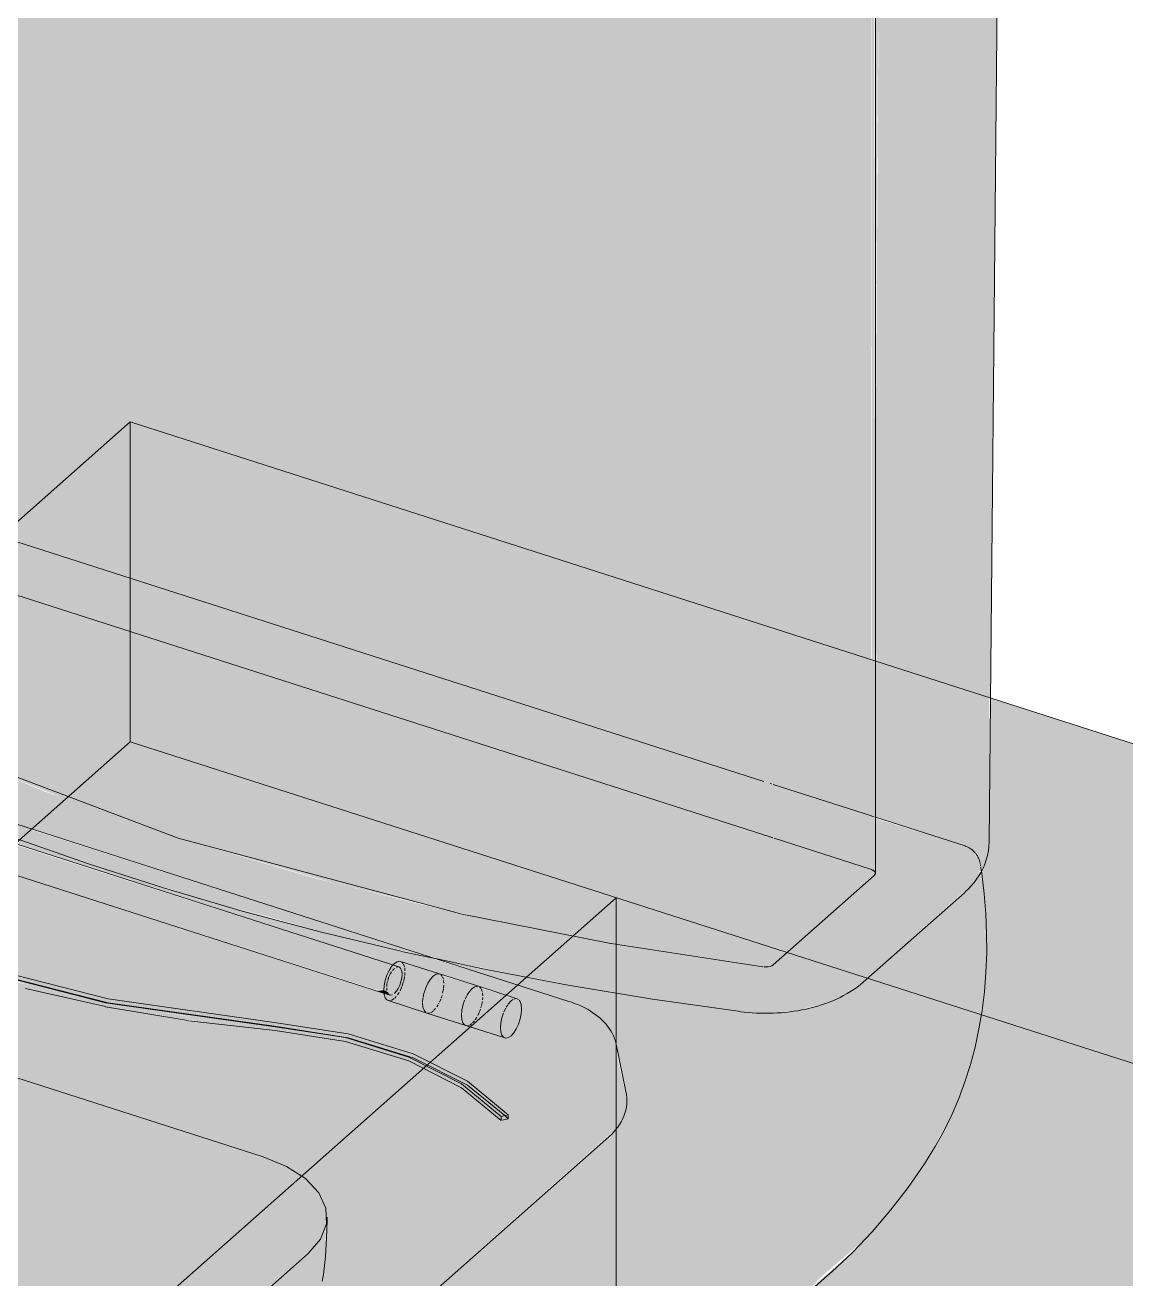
# Model space of a CAD drawing. Header units: metres. Extents: x 1.1 to 88.1, y -3.7 to 23.8.
# Drawn here: x 85.4179 to 85.7089, y 12.0373 to 12.369 of the extents above; entities that cross this region are included whole.
import ezdxf

# ---------------------------------------------------------------- set-up
doc = ezdxf.new("R2010")
doc.units = ezdxf.units.M
doc.layers.add('A-FLOR', color=7, linetype='Continuous', lineweight=9, true_color=0x007f00)
doc.layers.add('A-WALL', color=7, linetype='Continuous', lineweight=9)
doc.layers.add('P-SANR-FIXT', color=7, linetype='Continuous', lineweight=5)

# ---------------------------------------------------------------- blocks, each defined once
blk = doc.blocks.new('UT_Bacia com caixa acoplada - UT_Bacia com caixa acoplada-3248018-3D_DT_02')
at = {"layer": 'P-SANR-FIXT', "true_color": 0xf4f2f0, "transparency": 33554598}
for points in [[(-1.27244, 12.20111), (-1.27244, 12.42067), (-1.41755, 12.46724), (-1.42115, 12.46494), (-1.42506, 12.46343), (-1.43086, 12.46237), (-1.43498, 12.46212), (-1.44033, 12.46258), (-1.44501, 12.46368), (-1.44935, 12.46562), (-1.45255, 12.46821), (-1.45413, 12.47071), (-1.45461, 12.47298), (-1.45461, 12.47913), (-1.55513, 12.51139), (-1.55492, 12.25035), (-1.5542, 12.25022), (-1.50244, 12.23385), (-1.46838, 12.264), (-1.27265, 12.20118)], [(-1.27144, 12.20079), (-1.27172, 12.41998), (-1.27244, 12.42067), (-1.27224, 12.20105), (-1.27146, 12.2008)], [(-1.24106, 12.19104), (-1.24038, 12.264), (-1.23882, 12.41906), (-1.2401, 12.41453), (-1.24373, 12.41008), (-1.24552, 12.19248), (-1.2411, 12.19106)], [(-1.24552, 12.19248), (-1.24373, 12.41008), (-1.27046, 12.38643), (-1.27137, 12.24141), (-1.27116, 12.2007), (-1.24592, 12.1926)], [(-1.27137, 12.27529), (-1.27049, 12.38641), (-1.27137, 12.38562), (-1.27137, 12.2996)]]:
    blk.add_hatch(color=7, dxfattribs=at).paths.add_polyline_path(points)
at = {"layer": 'P-SANR-FIXT'}
for p, q in [((-1.24129, 12.15296), (-1.23874, 12.41957)), ((-1.35239, 12.11074), (-1.60938, 12.19322)), ((-1.27459, 12.11585), (-1.24786, 12.1395)), ((-1.33731, 12.08692), (-1.33994, 12.09945)), ((-1.3685, 12.08074), (-1.3703, 12.08028)), ((-1.46771, 11.96355), (-1.34186, 12.07491)), ((-1.284, 12.03827), (-1.28293, 12.03921)), ((-1.49309, 11.85326), (-1.284, 12.03827))]:
    blk.add_line(p, q, dxfattribs=at)
at = {"layer": 'P-SANR-FIXT', "color": 253, "true_color": 0x9e9d9c}
for p, q in [((-1.27137, 12.14465), (-1.27137, 12.38591)), ((-1.39735, 12.11987), (-1.55155, 12.16936)), ((-1.55394, 12.16191), (-1.39974, 12.11242)), ((-1.24765, 12.15185), (-1.27138, 12.15946)), ((-1.24357, 12.14658), (-1.24363, 12.14697)), ((-1.24341, 12.1455), (-1.24353, 12.14633)), ((-1.27169, 12.14405), (-1.29842, 12.1204)), ((-1.27169, 12.14405), (-1.29842, 12.1204)), ((-1.30109, 12.1199), (-1.34121, 12.12603)), ((-1.30109, 12.1199), (-1.34121, 12.12603)), ((-1.39624, 12.12389), (-1.38829, 12.12219)), ((-1.3882, 12.12217), (-1.38769, 12.12206)), ((-1.38661, 12.11803), (-1.39689, 12.12133)), ((-1.38661, 12.11803), (-1.38676, 12.11806)), ((-1.38676, 12.11806), (-1.38661, 12.11803)), ((-1.37633, 12.11473), (-1.38661, 12.11803)), ((-1.49609, 12.11414), (-1.4749, 12.10936)), ((-1.39073, 12.1129), (-1.39096, 12.11177)), ((-1.39096, 12.11177), (-1.39073, 12.1129)), ((-1.37986, 12.11132), (-1.3795, 12.11209)), ((-1.3795, 12.11209), (-1.37986, 12.11132)), ((-1.36605, 12.11143), (-1.37633, 12.11473)), ((-1.47488, 12.10935), (-1.45303, 12.10566)), ((-1.40021, 12.11097), (-1.38993, 12.10767)), ((-1.39098, 12.11164), (-1.39107, 12.11057)), ((-1.39107, 12.11057), (-1.39098, 12.11164)), ((-1.39107, 12.11036), (-1.39098, 12.10926)), ((-1.39098, 12.10926), (-1.39107, 12.11036)), ((-1.38069, 12.10841), (-1.38046, 12.10953)), ((-1.38046, 12.10953), (-1.38069, 12.10841)), ((-1.38042, 12.1097), (-1.37997, 12.11105)), ((-1.37997, 12.11105), (-1.38042, 12.1097)), ((-1.36911, 12.10899), (-1.36959, 12.108)), ((-1.36858, 12.10986), (-1.36899, 12.10921)), ((-1.36776, 12.11081), (-1.36844, 12.11005)), ((-1.36721, 12.11122), (-1.36771, 12.11085)), ((-1.36528, 12.1107), (-1.36555, 12.1111)), ((-1.36502, 12.10994), (-1.36527, 12.11069)), ((-1.3649, 12.10873), (-1.365, 12.10984)), ((-1.45286, 12.10564), (-1.43006, 12.10302)), ((-1.38993, 12.10767), (-1.38967, 12.10762)), ((-1.38993, 12.10767), (-1.37965, 12.10437)), ((-1.38967, 12.10762), (-1.38993, 12.10767)), ((-1.3808, 12.10706), (-1.3807, 12.10834)), ((-1.3807, 12.10834), (-1.3808, 12.10706)), ((-1.37965, 12.10437), (-1.36937, 12.10107)), ((-1.51895, 12.09712), (-1.43327, 12.06962)), ((-1.3703, 12.08028), (-1.3703, 12.07924)), ((-1.37008, 12.07929), (-1.3685, 12.0797)), ((-1.3685, 12.0797), (-1.36931, 12.08056)), ((-1.3685, 12.08074), (-1.3685, 12.0797)), ((-1.42134, 12.04402), (-1.47069, 12.00036))]:
    blk.add_line(p, q, dxfattribs=at)
at = {"layer": 'P-SANR-FIXT', "color": 254, "true_color": 0xe9e7e5}
for p, q in [((-1.30083, 12.16891), (-1.55466, 12.25038)), ((-1.29884, 12.16828), (-1.29921, 12.16839)), ((-1.27244, 12.1598), (-1.29842, 12.16814)), ((-1.27169, 12.15956), (-1.27232, 12.15977)), ((-1.27165, 12.14522), (-1.27144, 12.14494))]:
    blk.add_line(p, q, dxfattribs=at)
at = {"layer": 'P-SANR-FIXT', "color": 254, "true_color": 0xd5d4d2}
for p, q in [((-1.55513, 12.23639), (-1.30083, 12.15477)), ((-1.55513, 12.23639), (-1.30083, 12.15477)), ((-1.30076, 12.15475), (-1.30032, 12.15461)), ((-1.30076, 12.15475), (-1.30032, 12.15461)), ((-1.30028, 12.15459), (-1.29979, 12.15444)), ((-1.30028, 12.15459), (-1.29979, 12.15444)), ((-1.29972, 12.15442), (-1.29927, 12.15427)), ((-1.29972, 12.15442), (-1.29927, 12.15427)), ((-1.29921, 12.15425), (-1.29882, 12.15413)), ((-1.29921, 12.15425), (-1.29882, 12.15413)), ((-1.29876, 12.15411), (-1.29846, 12.15401)), ((-1.29876, 12.15411), (-1.29846, 12.15401)), ((-1.29815, 12.15391), (-1.27244, 12.14566)), ((-1.29815, 12.15391), (-1.27244, 12.14566)), ((-1.27244, 12.14566), (-1.27157, 12.14513)), ((-1.2714, 12.14453), (-1.27169, 12.14405)), ((-1.27144, 12.14494), (-1.27137, 12.14465)), ((-1.27144, 12.14494), (-1.27138, 12.14468)), ((-1.30083, 12.11986), (-1.2997, 12.11988)), ((-1.29918, 12.12), (-1.29873, 12.12019)), ((-1.29873, 12.12019), (-1.29842, 12.1204))]:
    blk.add_line(p, q, dxfattribs=at)
at = {"layer": 'P-SANR-FIXT', "color": 254, "true_color": 0xd5d5d5}
for p, q in [((-1.39855, 12.11945), (-1.39907, 12.11888)), ((-1.3966, 12.11874), (-1.39672, 12.11916)), ((-1.39653, 12.11793), (-1.3966, 12.11873)), ((-1.39656, 12.12116), (-1.3962, 12.12074)), ((-1.3961, 12.12056), (-1.39588, 12.11991)), ((-1.39581, 12.11959), (-1.39574, 12.11884)), ((-1.39997, 12.11722), (-1.40029, 12.11625)), ((-1.39712, 12.11507), (-1.39684, 12.1159)), ((-1.39612, 12.11599), (-1.39648, 12.11485)), ((-1.39584, 12.11735), (-1.39606, 12.11621)), ((-1.39575, 12.11836), (-1.39581, 12.11757)), ((-1.38676, 12.11806), (-1.38687, 12.11807)), ((-1.38687, 12.11807), (-1.38676, 12.11806)), ((-1.38592, 12.11745), (-1.38628, 12.11786)), ((-1.38628, 12.11786), (-1.38592, 12.11745)), ((-1.3856, 12.11662), (-1.38582, 12.11726)), ((-1.38582, 12.11726), (-1.3856, 12.11662)), ((-1.38547, 12.11554), (-1.38553, 12.1163)), ((-1.38553, 12.1163), (-1.38547, 12.11554)), ((-1.40057, 12.11436), (-1.4005, 12.11361)), ((-1.39956, 12.11239), (-1.39907, 12.11249)), ((-1.39855, 12.11284), (-1.39803, 12.11341)), ((-1.39806, 12.11204), (-1.39845, 12.11163)), ((-1.39729, 12.11314), (-1.39772, 12.11248)), ((-1.39656, 12.11465), (-1.39705, 12.11358)), ((-1.3862, 12.11157), (-1.38595, 12.11231)), ((-1.38595, 12.11231), (-1.3862, 12.11157)), ((-1.38578, 12.11291), (-1.38556, 12.11405)), ((-1.38556, 12.11405), (-1.38578, 12.11291)), ((-1.38553, 12.11427), (-1.38547, 12.11506)), ((-1.38547, 12.11506), (-1.38553, 12.11427)), ((-1.376, 12.11456), (-1.37564, 12.11415)), ((-1.37564, 12.11415), (-1.376, 12.11456)), ((-1.37554, 12.11396), (-1.37532, 12.11332)), ((-1.37532, 12.11332), (-1.37554, 12.11396)), ((-1.37525, 12.113), (-1.37519, 12.11224)), ((-1.37519, 12.11224), (-1.37525, 12.113)), ((-1.39927, 12.11106), (-1.3999, 12.11092)), ((-1.3986, 12.1115), (-1.39919, 12.1111)), ((-1.38817, 12.10834), (-1.38766, 12.10889)), ((-1.38766, 12.10889), (-1.38817, 12.10834)), ((-1.38734, 12.10933), (-1.38701, 12.10984)), ((-1.38701, 12.10984), (-1.38734, 12.10933)), ((-1.38687, 12.1101), (-1.38675, 12.11031)), ((-1.38675, 12.11031), (-1.38687, 12.1101)), ((-1.38665, 12.11052), (-1.38628, 12.11135)), ((-1.38628, 12.11135), (-1.38665, 12.11052)), ((-1.37576, 12.10873), (-1.37593, 12.10825)), ((-1.37593, 12.10825), (-1.37576, 12.10873)), ((-1.37556, 12.1094), (-1.37567, 12.10901)), ((-1.37567, 12.10901), (-1.37556, 12.1094)), ((-1.37533, 12.1104), (-1.37549, 12.10966)), ((-1.37549, 12.10966), (-1.37533, 12.1104)), ((-1.37528, 12.11075), (-1.37533, 12.11043)), ((-1.37533, 12.11043), (-1.37528, 12.11075)), ((-1.37519, 12.11176), (-1.37523, 12.11112)), ((-1.37523, 12.11112), (-1.37519, 12.11176)), ((-1.38967, 12.10762), (-1.38899, 12.10776)), ((-1.38899, 12.10776), (-1.38967, 12.10762)), ((-1.38884, 12.10783), (-1.38832, 12.1082)), ((-1.38832, 12.1082), (-1.38884, 12.10783)), ((-1.37738, 12.1056), (-1.37789, 12.10504)), ((-1.37789, 12.10504), (-1.37738, 12.1056)), ((-1.37673, 12.10654), (-1.37716, 12.10588)), ((-1.37716, 12.10588), (-1.37673, 12.10654)), ((-1.37618, 12.10763), (-1.37648, 12.107)), ((-1.37648, 12.107), (-1.37618, 12.10763)), ((-1.376, 12.10805), (-1.37615, 12.1077)), ((-1.37615, 12.1077), (-1.376, 12.10805)), ((-1.37871, 12.10446), (-1.37934, 12.10432)), ((-1.37934, 12.10432), (-1.37871, 12.10446)), ((-1.37804, 12.1049), (-1.37863, 12.1045)), ((-1.37863, 12.1045), (-1.37804, 12.1049))]:
    blk.add_line(p, q, dxfattribs=at)
at = {"layer": 'P-SANR-FIXT', "color": 253, "true_color": 0x9e9d9c}
for points in [[(-1.34135, 12.12606, 0), (-1.38066, 12.1338, 0), (-1.45568, 12.15395, 0), (-1.52419, 12.17986, 0), (-1.55542, 12.19476, 0)], [(-1.34135, 12.12606, 0), (-1.38066, 12.1338, 0), (-1.45568, 12.15395, 0), (-1.52419, 12.17986, 0), (-1.55542, 12.19476, 0)], [(-1.54306, 12.17191, 0), (-1.53666, 12.16902, 0), (-1.51812, 12.16131, 0), (-1.49903, 12.154, 0), (-1.47942, 12.14712, 0), (-1.45933, 12.14066, 0), (-1.43877, 12.13463, 0), (-1.4178, 12.12906, 0), (-1.39643, 12.12393, 0)], [(-1.24559, 12.15064, 0), (-1.24573, 12.15077, 0), (-1.24587, 12.15088, 0), (-1.24602, 12.15099, 0), (-1.24616, 12.1511, 0), (-1.24632, 12.1512, 0), (-1.24647, 12.1513, 0), (-1.24662, 12.15139, 0), (-1.24678, 12.15148, 0), (-1.24695, 12.15156, 0), (-1.24711, 12.15164, 0), (-1.24727, 12.15171, 0), (-1.24744, 12.15178, 0), (-1.24761, 12.15183, 0), (-1.24765, 12.15185, 0)], [(-1.24366, 12.14722, 0), (-1.24369, 12.14739, 0), (-1.24373, 12.14757, 0), (-1.24378, 12.14774, 0), (-1.24383, 12.14792, 0), (-1.24388, 12.14809, 0), (-1.24394, 12.14826, 0), (-1.24401, 12.14843, 0), (-1.24408, 12.1486, 0), (-1.24416, 12.14876, 0), (-1.24424, 12.14892, 0), (-1.24433, 12.14908, 0), (-1.24442, 12.14924, 0), (-1.24452, 12.14939, 0), (-1.24462, 12.14955, 0), (-1.24473, 12.1497, 0), (-1.24484, 12.14984, 0), (-1.24496, 12.14998, 0), (-1.24508, 12.15012, 0), (-1.2452, 12.15026, 0), (-1.24533, 12.15039, 0), (-1.24546, 12.15052, 0), (-1.24559, 12.15064, 0)], [(-1.27137, 12.14465, 0), (-1.27137, 12.14463, 0), (-1.27146, 12.14433, 0), (-1.27169, 12.14405, 0)], [(-1.40135, 12.11367, 0), (-1.40126, 12.11494, 0), (-1.40098, 12.1163, 0), (-1.40053, 12.11764, 0), (-1.39995, 12.11889, 0), (-1.39927, 12.11995, 0), (-1.39855, 12.12075, 0), (-1.39782, 12.12123, 0), (-1.39714, 12.12137, 0), (-1.39689, 12.12132, 0)], [(-1.29842, 12.1204, 0), (-1.29876, 12.12017, 0), (-1.29921, 12.11999, 0), (-1.29972, 12.11987, 0), (-1.30028, 12.11983, 0), (-1.30083, 12.11986, 0)], [(-1.38687, 12.11807, 0), (-1.38754, 12.11794, 0), (-1.38827, 12.11745, 0), (-1.38899, 12.11665, 0), (-1.38967, 12.11559, 0), (-1.39025, 12.11435, 0), (-1.3907, 12.113, 0)], [(-1.3907, 12.113, 0), (-1.39025, 12.11435, 0), (-1.38967, 12.11559, 0), (-1.38899, 12.11665, 0), (-1.38827, 12.11745, 0), (-1.38754, 12.11794, 0), (-1.38687, 12.11807, 0)], [(-1.39995, 12.11092, 0), (-1.40053, 12.11113, 0), (-1.40098, 12.11169, 0), (-1.40126, 12.11256, 0), (-1.40135, 12.11366, 0)], [(-1.37939, 12.11229, 0), (-1.37871, 12.11335, 0), (-1.37799, 12.11415, 0), (-1.37726, 12.11464, 0), (-1.37659, 12.11478, 0), (-1.37633, 12.11473, 0)], [(-1.37633, 12.11473, 0), (-1.37659, 12.11478, 0), (-1.37726, 12.11464, 0), (-1.37799, 12.11415, 0), (-1.37871, 12.11335, 0), (-1.37939, 12.11229, 0)], [(-1.39098, 12.10926, 0), (-1.3907, 12.10839, 0), (-1.39025, 12.10784, 0)], [(-1.39025, 12.10784, 0), (-1.3907, 12.10839, 0), (-1.39098, 12.10926, 0)], [(-1.37052, 12.10376, 0), (-1.37042, 12.10266, 0), (-1.37014, 12.1018, 0), (-1.36969, 12.10124, 0), (-1.36911, 12.10102, 0), (-1.36844, 12.10116, 0), (-1.36771, 12.10164, 0), (-1.36698, 12.10244, 0), (-1.36631, 12.1035, 0), (-1.36572, 12.10475, 0), (-1.36528, 12.1061, 0), (-1.365, 12.10746, 0), (-1.3649, 12.10865, 0)], [(-1.36572, 12.11126, 0), (-1.36631, 12.11148, 0), (-1.36698, 12.11134, 0)], [(-1.37939, 12.10432, 0), (-1.37997, 12.10454, 0), (-1.38042, 12.10509, 0), (-1.3807, 12.10596, 0), (-1.3808, 12.10706, 0)], [(-1.3808, 12.10706, 0), (-1.3807, 12.10596, 0), (-1.38042, 12.10509, 0), (-1.37997, 12.10454, 0), (-1.37939, 12.10432, 0)], [(-1.36969, 12.10775, 0), (-1.37014, 12.1064, 0), (-1.37042, 12.10504, 0), (-1.37052, 12.10376, 0)], [(-1.43006, 12.10302, 0), (-1.41151, 12.10013, 0), (-1.39476, 12.09499, 0), (-1.38076, 12.08789, 0), (-1.3703, 12.07924, 0)], [(-1.43327, 12.06962, 0), (-1.42705, 12.06708, 0), (-1.42205, 12.06386, 0), (-1.41851, 12.06014, 0), (-1.41663, 12.05608, 0), (-1.41648, 12.05191, 0), (-1.41808, 12.04782, 0), (-1.42134, 12.04402, 0)], [(-1.41646, 12.04809, 0), (-1.41633, 12.05289, 0), (-1.41633, 12.05365, 0)], [(-1.4176, 12.03677, 0), (-1.41732, 12.03855, 0), (-1.41679, 12.04331, 0), (-1.41646, 12.04809, 0)]]:
    blk.add_polyline3d(points, dxfattribs=at)
at = {"layer": 'P-SANR-FIXT'}
for points in [[(-1.43006, 12.10405, 0), (-1.4749, 12.1104, 0), (-1.51671, 12.1211, 0), (-1.55403, 12.13579, 0), (-1.58552, 12.15395, 0)], [(-1.58393, 12.15459, 0), (-1.55269, 12.13658, 0), (-1.51568, 12.12201, 0), (-1.4742, 12.1114, 0), (-1.42973, 12.10511, 0)], [(-1.42973, 12.10407, 0), (-1.4742, 12.11036, 0), (-1.51568, 12.12098, 0), (-1.55269, 12.13555, 0), (-1.58393, 12.15355, 0)], [(-1.24129, 12.15296, 0), (-1.24135, 12.15174, 0), (-1.2415, 12.15053, 0), (-1.24173, 12.14934, 0), (-1.24205, 12.14818, 0), (-1.24244, 12.14706, 0), (-1.24291, 12.14599, 0), (-1.24343, 12.14496, 0), (-1.24401, 12.14398, 0), (-1.24464, 12.14305, 0), (-1.2453, 12.14217, 0), (-1.24601, 12.14133, 0), (-1.24675, 12.14055, 0), (-1.24752, 12.1398, 0), (-1.24786, 12.1395, 0)], [(-1.25547, 12.07258, 0), (-1.25323, 12.07659, 0), (-1.25119, 12.08075, 0), (-1.24934, 12.08504, 0), (-1.2477, 12.08947, 0), (-1.24626, 12.09402, 0), (-1.24502, 12.09868, 0), (-1.24399, 12.10345, 0), (-1.24316, 12.10833, 0), (-1.24255, 12.1133, 0), (-1.24215, 12.11835, 0), (-1.24195, 12.12348, 0), (-1.24197, 12.12867, 0), (-1.24219, 12.13393, 0), (-1.24263, 12.13924, 0), (-1.24327, 12.14459, 0), (-1.24341, 12.1455, 0)], [(-1.38769, 12.12206, 0), (-1.3747, 12.11927, 0), (-1.35264, 12.11508, 0), (-1.3303, 12.11136, 0), (-1.30769, 12.10812, 0), (-1.30693, 12.10802, 0)], [(-1.27459, 12.11585, 0), (-1.2754, 12.11517, 0), (-1.27623, 12.11452, 0), (-1.27708, 12.11391, 0), (-1.27796, 12.11334, 0), (-1.27885, 12.11279, 0), (-1.27977, 12.11229, 0), (-1.2807, 12.11181, 0), (-1.28164, 12.11135, 0), (-1.28261, 12.11093, 0), (-1.28358, 12.11054, 0), (-1.28458, 12.11017, 0), (-1.28558, 12.10983, 0), (-1.2866, 12.10951, 0), (-1.28763, 12.10922, 0), (-1.28867, 12.10895, 0), (-1.28972, 12.10871, 0), (-1.29079, 12.10849, 0), (-1.29186, 12.10829, 0), (-1.29293, 12.10812, 0), (-1.29402, 12.10798, 0), (-1.29511, 12.10785, 0), (-1.29621, 12.10775, 0), (-1.2973, 12.10768, 0), (-1.29841, 12.10763, 0), (-1.29951, 12.1076, 0), (-1.30061, 12.10759, 0), (-1.30172, 12.10761, 0), (-1.30282, 12.10765, 0), (-1.30392, 12.10772, 0), (-1.30502, 12.10781, 0), (-1.30611, 12.10792, 0), (-1.30693, 12.10802, 0)], [(-1.33994, 12.09945, 0), (-1.34012, 12.1002, 0), (-1.34036, 12.10094, 0), (-1.34065, 12.10165, 0), (-1.34098, 12.10233, 0), (-1.34135, 12.10299, 0), (-1.34175, 12.10362, 0), (-1.3422, 12.10423, 0), (-1.34267, 12.10481, 0), (-1.34317, 12.10536, 0), (-1.3437, 12.10588, 0), (-1.34426, 12.10639, 0), (-1.34483, 12.10687, 0), (-1.34543, 12.10732, 0), (-1.34605, 12.10776, 0), (-1.34669, 12.10817, 0), (-1.34735, 12.10856, 0), (-1.34803, 12.10893, 0), (-1.34873, 12.10928, 0), (-1.34944, 12.10962, 0), (-1.35017, 12.10993, 0), (-1.35091, 12.11022, 0), (-1.35167, 12.1105, 0), (-1.35239, 12.11074, 0)], [(-1.3703, 12.08028, 0), (-1.38076, 12.08893, 0), (-1.39476, 12.09603, 0), (-1.41151, 12.10117, 0), (-1.43006, 12.10405, 0)], [(-1.42973, 12.10511, 0), (-1.41073, 12.10215, 0), (-1.39357, 12.09688, 0), (-1.37922, 12.08961, 0), (-1.3685, 12.08074, 0)], [(-1.36931, 12.08056, 0), (-1.37922, 12.08857, 0), (-1.39357, 12.09584, 0), (-1.41073, 12.10111, 0), (-1.42973, 12.10407, 0)], [(-1.33731, 12.08692, 0), (-1.33717, 12.0861, 0), (-1.33709, 12.08526, 0), (-1.33707, 12.08443, 0), (-1.33711, 12.08359, 0), (-1.33722, 12.08276, 0), (-1.33739, 12.08195, 0), (-1.33761, 12.08115, 0), (-1.33789, 12.08037, 0), (-1.33822, 12.07962, 0), (-1.3386, 12.07889, 0), (-1.33902, 12.07819, 0), (-1.33948, 12.07751, 0), (-1.33997, 12.07687, 0), (-1.3405, 12.07625, 0), (-1.34106, 12.07566, 0), (-1.34166, 12.07509, 0), (-1.34186, 12.07491, 0)], [(-1.28293, 12.03921, 0), (-1.27745, 12.04434, 0), (-1.27225, 12.04978, 0), (-1.26734, 12.0555, 0), (-1.26273, 12.06151, 0), (-1.25843, 12.06779, 0), (-1.25547, 12.07258, 0)]]:
    blk.add_polyline3d(points, dxfattribs=at)
at = {"layer": 'P-SANR-FIXT', "color": 254, "true_color": 0xe9e7e5}
blk.add_polyline3d([(-1.27244, 12.14566, 0), (-1.27199, 12.14547, 0), (-1.27168, 12.14525, 0)], dxfattribs=at)
at = {"layer": 'P-SANR-FIXT', "color": 254, "true_color": 0xd5d5d5}
for points in [[(-1.39927, 12.11859, 0), (-1.39956, 12.11812, 0), (-1.39988, 12.11744, 0)], [(-1.39735, 12.11987, 0), (-1.39754, 12.1199, 0), (-1.39803, 12.1198, 0)], [(-1.3968, 12.11935, 0), (-1.39712, 12.11975, 0), (-1.39735, 12.11987, 0)], [(-1.40036, 12.116, 0), (-1.4005, 12.11528, 0), (-1.40055, 12.1147, 0)], [(-1.3968, 12.11604, 0), (-1.3966, 12.11701, 0), (-1.39653, 12.1178, 0)], [(-1.40041, 12.11323, 0), (-1.40029, 12.11295, 0), (-1.39997, 12.11254, 0), (-1.39956, 12.11239, 0)], [(-1.39799, 12.11346, 0), (-1.39754, 12.11417, 0), (-1.39713, 12.11506, 0)]]:
    blk.add_polyline3d(points, dxfattribs=at)

msp = doc.modelspace()

# ---------------------------------------------------------------- hatches: boundary and pattern name
at = {"layer": 'A-FLOR', "true_color": 0xd4d4d4, "transparency": 33554509}
h = msp.add_hatch(color=254, dxfattribs=at)
h.paths.add_polyline_path([(85.61377, 12.11983), (85.61528, 12.12017), (85.61685, 12.12148), (85.64267, 12.14463), (85.64254, 12.20081), (85.44567, 12.264), (85.36555, 12.1931), (85.36555, 12.19145), (85.39103, 12.17938), (85.42737, 12.16476), (85.42865, 12.16432), (85.44567, 12.17938), (85.57416, 12.13814), (85.57416, 12.12582), (85.61321, 12.11986)])
h.paths.add_polyline_path([(85.384, 12.12481), (85.38483, 12.12555), (85.37605, 12.12883), (85.3639, 12.13411), (85.3639, 12.13307), (85.37921, 12.12652)])
h.paths.add_polyline_path([(85.36176, 12.134), (85.36156, 12.13512), (85.35677, 12.13749), (85.35186, 12.13984), (85.35186, 12.13903), (85.36135, 12.13417)])
h.paths.add_polyline_path([(85.3499, 12.14006), (85.3499, 12.1411), (85.34128, 12.14586), (85.32735, 12.15459), (85.32389, 12.15624), (85.32334, 12.15575), (85.33103, 12.15132), (85.34494, 12.14266)])
h.paths.add_polyline_path([(85.41663, 12.15368), (85.41961, 12.15632), (85.37309, 12.17096), (85.37747, 12.16914), (85.40258, 12.15884), (85.41514, 12.15423)])
h = msp.add_hatch(color=254, dxfattribs=at)
h.paths.add_polyline_path([(85.6586, 12.07262), (85.6586, 12.07279), (85.6602, 12.07655)])
h.paths.add_polyline_path([(85.67061, 12.14546), (85.67149, 12.147), (85.67275, 12.15273), (85.67275, 12.19112), (85.64267, 12.20077), (85.64267, 12.15945), (85.66681, 12.15153), (85.66919, 12.14966), (85.6705, 12.14631), (85.67056, 12.14584)])
h.paths.add_polyline_path([(85.61155, 12.0227), (85.62218, 12.0324), (85.62218, 12.03267), (85.6402, 12.04805), (85.64897, 12.0585), (85.65518, 12.06718), (85.66166, 12.07844), (85.66468, 12.08499), (85.66781, 12.09446), (85.67018, 12.10427), (85.67141, 12.11332), (85.67205, 12.12199), (85.6719, 12.13274), (85.67106, 12.14213), (85.67038, 12.14511), (85.66681, 12.14021), (85.66487, 12.13841), (85.63799, 12.11486), (85.63211, 12.11149), (85.62541, 12.10915), (85.61937, 12.10802), (85.61139, 12.10783), (85.60557, 12.10828), (85.57416, 12.11329), (85.57436, 12.09727), (85.5769, 12.08508), (85.57477, 12.07804), (85.57416, 12.076), (85.57416, 11.99033), (85.61224, 12.02386)])
h.paths.add_polyline_path([(85.61138, 11.94187), (85.60658, 12.00624), (85.60701, 12.0121), (85.60798, 12.01533), (85.60867, 12.01786), (85.61049, 12.02092), (85.61117, 12.02236), (85.57416, 11.98961), (85.57416, 11.95382), (85.61135, 11.94188)])
h.paths.add_polyline_path([(85.6257, 12.03522), (85.62955, 12.0383), (85.62619, 12.03565)])
h.paths.add_polyline_path([(85.37127, 12.17183), (85.3639, 12.1753), (85.3639, 12.1742), (85.37097, 12.17193)])
h.paths.add_polyline_path([(85.3499, 12.17869), (85.3499, 12.17926), (85.34943, 12.17884)])
h = msp.add_hatch(color=254, dxfattribs=at)
h.paths.add_polyline_path([(85.57416, 11.98961), (85.61155, 12.0227), (85.61224, 12.02386), (85.57416, 11.99017)])
h.paths.add_polyline_path([(85.61753, 12.02897), (85.62628, 12.03573), (85.62873, 12.03826), (85.61821, 12.02949)])
h.paths.add_polyline_path([(85.28559, 12.03773), (85.31488, 12.06365), (85.31489, 12.06419), (85.31702, 12.06984), (85.3209, 12.0739), (85.33478, 12.0863), (85.33298, 12.09162), (85.33256, 12.09606), (85.33306, 12.09969), (85.33478, 12.10322), (85.34008, 12.10814), (85.34447, 12.10976), (85.34837, 12.10994), (85.3499, 12.10964), (85.3499, 12.14006), (85.34069, 12.1452), (85.32502, 12.15483), (85.32334, 12.15575), (85.2157, 12.06017), (85.27974, 12.03961)])
h.paths.add_polyline_path([(85.57416, 12.07709), (85.57477, 12.07804), (85.57597, 12.08156), (85.5769, 12.08508), (85.57416, 12.09716), (85.57416, 12.07716)])
h.paths.add_polyline_path([(85.3639, 12.10703), (85.384, 12.12481), (85.37563, 12.12798), (85.3639, 12.13307), (85.3639, 12.10713)])
h.paths.add_polyline_path([(85.6141, 12.1077), (85.62187, 12.10834), (85.62883, 12.11021), (85.63327, 12.11195), (85.63943, 12.11589), (85.66746, 12.14097), (85.66976, 12.14417), (85.67056, 12.14586), (85.67003, 12.1479), (85.66864, 12.15031), (85.66587, 12.15201), (85.64267, 12.15916), (85.64246, 12.14417), (85.64109, 12.14293), (85.61484, 12.11999), (85.61321, 12.11986), (85.57416, 12.12576), (85.57416, 12.11329), (85.60722, 12.10802), (85.61321, 12.10774)])
h.paths.add_polyline_path([(85.38483, 12.12555), (85.40843, 12.14643), (85.3639, 12.16053), (85.36394, 12.13409), (85.38146, 12.12675), (85.38263, 12.12633)])
h.paths.add_polyline_path([(85.3499, 12.1411), (85.3499, 12.16364), (85.33682, 12.16769), (85.32406, 12.15639), (85.33103, 12.15236), (85.34545, 12.14343), (85.34953, 12.14129)])
h.paths.add_polyline_path([(85.4152, 12.15242), (85.41663, 12.15368), (85.39509, 12.16189), (85.36668, 12.17331), (85.3639, 12.17405), (85.36411, 12.16881), (85.41514, 12.15243)])
h.paths.add_polyline_path([(85.41961, 12.15632), (85.42865, 12.16432), (85.42319, 12.16622), (85.38526, 12.18205), (85.36555, 12.19145), (85.36528, 12.18847), (85.36521, 12.18822), (85.3639, 12.18618), (85.3639, 12.17538), (85.37309, 12.17125), (85.41514, 12.15775)])
h.paths.add_polyline_path([(85.3499, 12.17497), (85.3499, 12.17869), (85.34933, 12.17875), (85.34658, 12.17603), (85.34962, 12.17506)])
h = msp.add_hatch(color=254, dxfattribs=at)
h.paths.add_polyline_path([(85.85574, 11.86345), (85.85574, 12.13239), (85.67298, 12.19104), (85.67275, 12.15273), (85.67129, 12.14648), (85.67061, 12.14546), (85.67177, 12.13473), (85.67207, 12.12675), (85.67175, 12.1169), (85.67061, 12.10704), (85.66938, 12.10075), (85.66746, 12.09336), (85.66468, 12.08499), (85.66073, 12.07655), (85.6584, 12.07231), (85.64897, 12.0585), (85.64411, 12.05251), (85.63909, 12.04707), (85.6369, 12.04481), (85.6295, 12.03826), (85.61753, 12.02799), (85.61117, 12.02207), (85.60841, 12.01692), (85.60676, 12.00981), (85.60671, 12.00939), (85.60679, 12.00193), (85.61138, 11.94187), (85.66746, 11.92387)])
h.paths.add_polyline_path([(85.60664, 12.00306), (85.60667, 12.00376), (85.60663, 12.00325)])
h.paths.add_polyline_path([(85.65584, 12.06893), (85.6586, 12.07262), (85.65844, 12.07241), (85.65666, 12.07004)])
h = msp.add_hatch(color=254, dxfattribs=at)
h.paths.add_polyline_path([(85.46504, 11.98014), (85.47199, 11.98661), (85.43957, 11.99701), (85.43236, 11.99063), (85.46484, 11.98021)])
h.paths.add_polyline_path([(85.52317, 12.09302), (85.52392, 12.09368), (85.51928, 12.09603), (85.5022, 12.10122), (85.48325, 12.10414), (85.46022, 12.10684), (85.43623, 12.11105), (85.41514, 12.11598), (85.39384, 12.12234), (85.38472, 12.12545), (85.384, 12.12481), (85.39836, 12.11977), (85.41863, 12.11399), (85.44318, 12.10868), (85.46579, 12.10511), (85.48956, 12.10215), (85.50332, 12.09989), (85.52048, 12.09438)])
h.paths.add_polyline_path([(85.52589, 12.12221), (85.41943, 12.15616), (85.41663, 12.15368), (85.43059, 12.14861), (85.46273, 12.13837), (85.49925, 12.12855), (85.52543, 12.1223)])
h.paths.add_polyline_path([(85.56272, 12.12802), (85.57416, 12.13814), (85.44567, 12.17938), (85.42865, 12.16432), (85.45836, 12.15395), (85.49925, 12.14213), (85.53947, 12.1326), (85.55661, 12.12922)])
h = msp.add_hatch(color=254, dxfattribs=at)
h.paths.add_polyline_path([(85.53726, 11.95696), (85.54448, 11.96334), (85.54388, 11.96354), (85.53681, 11.95711)])
h.paths.add_polyline_path([(85.46601, 11.97983), (85.4726, 11.98641), (85.47225, 11.98652), (85.46522, 11.98009), (85.4659, 11.97987)])
h.paths.add_polyline_path([(85.43236, 11.99063), (85.43957, 11.99701), (85.4213, 12.00288), (85.52317, 12.09302), (85.51928, 12.09499), (85.50253, 12.10013), (85.48362, 12.10306), (85.46112, 12.10565), (85.43472, 12.11036), (85.41443, 12.11514), (85.39441, 12.1211), (85.38378, 12.12462), (85.3639, 12.10703), (85.3639, 12.1008), (85.36445, 12.10013), (85.36703, 12.09598), (85.36884, 12.09058), (85.36933, 12.08678), (85.36874, 12.08259), (85.36658, 12.07862), (85.3639, 12.07564), (85.36363, 12.06069), (85.36217, 12.05685), (85.3598, 12.04937), (85.35087, 12.04362), (85.34913, 12.04325), (85.34256, 12.04286), (85.33628, 12.04415), (85.32704, 12.04732), (85.32199, 12.04986), (85.31842, 12.05319), (85.31544, 12.05762), (85.3152, 12.05807), (85.31461, 12.06342), (85.28559, 12.03773), (85.43136, 11.99095)])
h.paths.add_polyline_path([(85.34512, 12.05606), (85.34764, 12.05692), (85.3499, 12.05992), (85.3499, 12.07302), (85.34862, 12.07353), (85.34367, 12.07544), (85.32886, 12.06213), (85.33018, 12.06109), (85.33227, 12.0601), (85.33551, 12.05897), (85.34505, 12.05608)])
h.paths.add_polyline_path([(85.52392, 12.09368), (85.53557, 12.10405), (85.51327, 12.11144), (85.51284, 12.11239), (85.51269, 12.11296), (85.40843, 12.14643), (85.38483, 12.12555), (85.40094, 12.12006), (85.42237, 12.11418), (85.44318, 12.10972), (85.46274, 12.10649), (85.49066, 12.10302), (85.50332, 12.10093), (85.52048, 12.09542), (85.52133, 12.09499)])
h.paths.add_polyline_path([(85.54502, 12.11235), (85.5481, 12.11508), (85.52362, 12.12267), (85.5155, 12.12459), (85.48395, 12.13249), (85.45617, 12.14038), (85.42319, 12.15127), (85.41663, 12.15368), (85.4152, 12.15242), (85.51513, 12.12034), (85.51622, 12.12123), (85.51733, 12.12123), (85.54493, 12.11238)])
h.paths.add_polyline_path([(85.55054, 12.11724), (85.56272, 12.12802), (85.53338, 12.1338), (85.49516, 12.14312), (85.45836, 12.15395), (85.42865, 12.16432), (85.41961, 12.15632), (85.52728, 12.12193), (85.54796, 12.11776)])
h = msp.add_hatch(color=254, dxfattribs=at)
h.paths.add_polyline_path([(85.3499, 12.07302), (85.34961, 12.07699), (85.34436, 12.07567), (85.34642, 12.07452), (85.34961, 12.07308)])
h.paths.add_polyline_path([(85.34512, 12.05606), (85.34606, 12.05553), (85.34403, 12.05569), (85.34505, 12.05604)])
h.paths.add_polyline_path([(85.343, 12.04278), (85.35006, 12.04361), (85.35226, 12.04434), (85.3598, 12.04937), (85.36316, 12.0598), (85.3639, 12.06166), (85.36363, 12.07583), (85.36159, 12.07408), (85.35757, 12.07254), (85.35314, 12.0724), (85.3499, 12.07302), (85.34989, 12.05952), (85.34744, 12.05685), (85.34488, 12.05613), (85.33551, 12.05897), (85.33052, 12.06088), (85.32999, 12.06088), (85.32891, 12.06166), (85.32856, 12.06174), (85.32842, 12.06157), (85.32753, 12.06088), (85.32784, 12.06322), (85.32789, 12.06365), (85.32827, 12.06443), (85.32877, 12.06227), (85.33272, 12.06575), (85.34339, 12.07547), (85.33584, 12.0822), (85.31488, 12.06365), (85.31505, 12.05976), (85.31544, 12.05762), (85.31745, 12.05447), (85.3191, 12.05228), (85.32272, 12.04926), (85.33103, 12.04584), (85.33726, 12.04385), (85.33851, 12.04361), (85.34256, 12.04286)])
h.paths.add_polyline_path([(85.33796, 12.04357), (85.33851, 12.04361), (85.33726, 12.04384)])
h.paths.add_polyline_path([(85.3639, 12.1008), (85.36363, 12.10679), (85.36076, 12.10419), (85.36382, 12.10089)])
h.paths.add_polyline_path([(85.3639, 12.07607), (85.36703, 12.07906), (85.36874, 12.08259), (85.36927, 12.08725), (85.36851, 12.09199), (85.36632, 12.09712), (85.3639, 12.10046), (85.3639, 12.07625)])
h.paths.add_polyline_path([(85.53562, 12.10404), (85.54493, 12.11238), (85.53804, 12.11434), (85.5385, 12.11396), (85.53886, 12.11203), (85.53847, 12.10964), (85.53746, 12.10699), (85.53606, 12.10494), (85.53482, 12.10429), (85.53557, 12.10405)])
h.paths.add_polyline_path([(85.53407, 12.10454), (85.53331, 12.1064), (85.53343, 12.10831), (85.53407, 12.11082), (85.53465, 12.11229), (85.53649, 12.11435), (85.53714, 12.11488), (85.52776, 12.11764), (85.52822, 12.11725), (85.52858, 12.11533), (85.52808, 12.11255), (85.5272, 12.11031), (85.52578, 12.10824), (85.52447, 12.10762), (85.53362, 12.10468)])
h.paths.add_polyline_path([(85.53465, 12.10432), (85.53465, 12.10435), (85.53407, 12.10454)])
h.paths.add_polyline_path([(85.51513, 12.12034), (85.41498, 12.15223), (85.40843, 12.14643), (85.51065, 12.11382), (85.5127, 12.11384), (85.51312, 12.11646), (85.51424, 12.11912), (85.51513, 12.12034)])
h.paths.add_polyline_path([(85.52379, 12.10784), (85.52306, 12.10926), (85.52315, 12.11161), (85.52379, 12.11412), (85.52496, 12.11637), (85.52578, 12.11745), (85.52686, 12.11818), (85.5165, 12.12129), (85.51602, 12.1211), (85.51513, 12.12034), (85.51602, 12.1198), (85.51497, 12.11888), (85.51407, 12.11722), (85.5135, 12.11462), (85.51365, 12.11325), (85.51407, 12.11254), (85.51275, 12.11294), (85.51311, 12.11164), (85.51375, 12.11106), (85.52335, 12.10798)])
h.paths.add_polyline_path([(85.52437, 12.10762), (85.52424, 12.10769), (85.5243, 12.10765)])
h = msp.add_hatch(color=254, dxfattribs=at)
h.paths.add_polyline_path([(85.47225, 11.98652), (85.47555, 11.98982), (85.48366, 12.001), (85.48933, 12.0121), (85.49318, 12.02275), (85.49658, 12.03777), (85.49742, 12.05153), (85.49553, 12.04731), (85.49141, 12.04288), (85.43957, 11.99701), (85.47204, 11.98659)])
h.paths.add_polyline_path([(85.54375, 12.07924), (85.54555, 12.0797), (85.54555, 12.08074), (85.54375, 12.08028), (85.53328, 12.08893), (85.52392, 12.09368), (85.52317, 12.09302), (85.53328, 12.08789), (85.54364, 12.07933)])
h.paths.add_polyline_path([(85.57416, 12.12582), (85.57416, 12.13814), (85.56272, 12.12802), (85.57295, 12.12601)])
h = msp.add_hatch(color=254, dxfattribs=at)
h.paths.add_polyline_path([(85.54448, 11.96334), (85.57416, 11.98961), (85.57416, 11.99033), (85.54402, 11.96349)])
h.paths.add_polyline_path([(85.54774, 12.11148), (85.54683, 12.11118), (85.54756, 12.1114)])
h.paths.add_polyline_path([(85.47479, 11.98877), (85.57414, 12.07707), (85.57416, 12.07716), (85.57416, 12.09811), (85.57242, 12.10341), (85.56997, 12.10611), (85.56682, 12.10836), (85.56128, 12.11085), (85.54805, 12.11503), (85.54502, 12.11235), (85.54832, 12.11104), (85.54889, 12.11032), (85.54914, 12.10865), (85.54876, 12.10639), (85.54774, 12.10368), (85.54634, 12.10164), (85.54493, 12.10102), (85.53876, 12.10303), (85.53562, 12.10404), (85.52418, 12.09355), (85.5341, 12.08826), (85.54375, 12.08028), (85.54555, 12.08074), (85.54555, 12.0797), (85.54364, 12.07933), (85.5323, 12.08839), (85.52317, 12.09302), (85.4213, 12.00288), (85.43957, 11.99701), (85.49394, 12.04547), (85.49597, 12.04783), (85.49756, 12.05191), (85.49627, 12.03633), (85.4927, 12.02097), (85.48899, 12.01121), (85.48341, 12.00065), (85.4749, 11.98892)])
h.paths.add_polyline_path([(85.4726, 11.98641), (85.47409, 11.98815), (85.47225, 11.98652)])
h.paths.add_polyline_path([(85.57416, 12.11329), (85.57416, 12.12582), (85.56914, 12.12675), (85.56272, 12.12802), (85.55054, 12.11724), (85.56178, 12.11526), (85.5728, 12.11351)])
h = msp.add_hatch(color=254, dxfattribs=at)
h.paths.add_polyline_path([(85.34929, 12.04326), (85.35271, 12.04464), (85.35221, 12.04458), (85.35006, 12.04361)])
h.paths.add_polyline_path([(85.33851, 12.04361), (85.33901, 12.0439), (85.33726, 12.04384)])
h.paths.add_polyline_path([(85.36144, 12.05488), (85.36329, 12.06069), (85.36281, 12.05958), (85.36176, 12.05599)])
h.paths.add_polyline_path([(85.34751, 12.05541), (85.34485, 12.05597), (85.34403, 12.05569), (85.34648, 12.05549)])
h.paths.add_polyline_path([(85.32873, 12.05779), (85.32878, 12.06177), (85.32873, 12.06196), (85.32871, 12.06229), (85.32849, 12.0626), (85.328, 12.06443), (85.32769, 12.06365), (85.32781, 12.06302), (85.32772, 12.06066), (85.32851, 12.06123), (85.32872, 12.05789)])
h.paths.add_polyline_path([(85.35405, 12.07223), (85.35859, 12.07277), (85.36176, 12.07417), (85.3639, 12.07625), (85.36363, 12.10109), (85.36069, 12.10419), (85.35651, 12.10048), (85.35818, 12.09904), (85.36046, 12.09622), (85.3618, 12.0937), (85.36268, 12.09057), (85.36286, 12.08854), (85.36228, 12.08571), (85.3611, 12.08367), (85.35719, 12.08009), (85.35469, 12.0791), (85.35138, 12.07909), (85.34857, 12.07989), (85.34602, 12.08127), (85.34329, 12.08361), (85.34125, 12.08622), (85.34082, 12.0866), (85.33605, 12.08201), (85.34374, 12.07552), (85.3499, 12.07706), (85.35011, 12.07298), (85.35389, 12.07226)])
h.paths.add_polyline_path([(85.35035, 12.08135), (85.35291, 12.08368), (85.3499, 12.08402), (85.35011, 12.08142)])
h.paths.add_polyline_path([(85.53469, 12.10434), (85.53619, 12.10509), (85.53724, 12.10659), (85.53831, 12.10904), (85.53886, 12.11203), (85.53849, 12.114), (85.53746, 12.11478), (85.53606, 12.11415), (85.53426, 12.1113), (85.53356, 12.10926), (85.53334, 12.10596), (85.53407, 12.10454), (85.53465, 12.10435)])
h.paths.add_polyline_path([(85.52441, 12.10764), (85.52591, 12.10839), (85.52696, 12.10989), (85.52803, 12.11234), (85.52858, 12.11533), (85.52821, 12.1173), (85.52718, 12.11807), (85.52578, 12.11745), (85.52437, 12.11559), (85.52317, 12.11177), (85.52306, 12.10926), (85.52397, 12.10778), (85.52438, 12.10765)])
h.paths.add_polyline_path([(85.51354, 12.11361), (85.51355, 12.11528), (85.51427, 12.11764), (85.51498, 12.11889), (85.51622, 12.11985), (85.51602, 12.12006), (85.51495, 12.12014), (85.51407, 12.11884), (85.51304, 12.11618), (85.51278, 12.11367), (85.51353, 12.11361)])
h = msp.add_hatch(color=254, dxfattribs=at)
h.paths.add_polyline_path([(85.61206, 11.93296), (85.61113, 11.94195), (85.54448, 11.96334), (85.53726, 11.95696), (85.61203, 11.93297)])
h.paths.add_polyline_path([(85.53667, 11.95716), (85.54388, 11.96354), (85.4726, 11.98641), (85.46601, 11.97983), (85.53349, 11.95818)])
h.paths.add_polyline_path([(85.5481, 12.11508), (85.55054, 12.11724), (85.52728, 12.12176), (85.54774, 12.1152)])
h = msp.add_hatch(color=254, dxfattribs=at)
h.paths.add_polyline_path([(85.57416, 11.95382), (85.57416, 11.98961), (85.54448, 11.96334), (85.5707, 11.95493)])
h.paths.add_polyline_path([(85.54388, 11.96354), (85.57416, 11.99033), (85.57405, 12.07697), (85.57247, 12.0752), (85.47417, 11.98798), (85.4726, 11.98641), (85.54295, 11.96383)])
h.paths.add_polyline_path([(85.57416, 12.09811), (85.57416, 12.11329), (85.55035, 12.11707), (85.5481, 12.11508), (85.5638, 12.10979), (85.5675, 12.10802), (85.56821, 12.10755), (85.57136, 12.1047), (85.57242, 12.10341), (85.57416, 12.09811)])
for points in [[(85.51275, 12.11295), (85.51274, 12.11304), (85.51266, 12.11368), (85.51082, 12.11356), (85.51269, 12.11296)], [(85.51449, 12.11239), (85.51375, 12.11295), (85.51327, 12.11363), (85.5127, 12.11356), (85.51278, 12.11293), (85.51407, 12.11252)]]:
    msp.add_hatch(color=254, dxfattribs=at).paths.add_polyline_path(points)
h = msp.add_hatch(color=254, dxfattribs=at)
h.paths.add_polyline_path([(85.54435, 12.10124), (85.54379, 12.10215), (85.54414, 12.10164)])
h.paths.add_polyline_path([(85.54493, 12.10102), (85.54679, 12.10215), (85.54706, 12.10244), (85.54841, 12.10509), (85.54914, 12.10873), (85.54877, 12.1107), (85.54706, 12.11169), (85.54479, 12.11215), (85.53562, 12.10404), (85.54435, 12.10124)])

# ---------------------------------------------------------------- linework, layer by layer
at = {"layer": 'A-FLOR', "color": 9, "true_color": 0xaad4aa}
for q in [(85.21542, 12.06026), (85.85574, 12.13239)]:
    msp.add_line((85.44567, 12.264), q, dxfattribs=at)
at = {"layer": 'A-FLOR', "color": 9, "true_color": 0xb6d4b6}
for p, q in [((85.44567, 12.17938), (85.44567, 12.264)), ((85.85574, 12.04777), (85.44567, 12.17938))]:
    msp.add_line(p, q, dxfattribs=at)
at = {"layer": 'A-WALL', "color": 253, "true_color": 0xb6b6b6}
for p, q in [((85.28559, 12.03773), (85.44567, 12.17938)), ((85.57416, 12.13814), (85.4213, 12.00288)), ((85.57416, 12.13814), (85.57416, 11.95382))]:
    msp.add_line(p, q, dxfattribs=at)

# ---------------------------------------------------------------- block references
at = {"layer": 'P-SANR-FIXT', "color": 254, "true_color": 0xe9e8e8}
msp.add_blockref('UT_Bacia com caixa acoplada - UT_Bacia com caixa acoplada-3248018-3D_DT_02', (86.91404, 0), dxfattribs=at)

doc.saveas('drawing.dxf')
